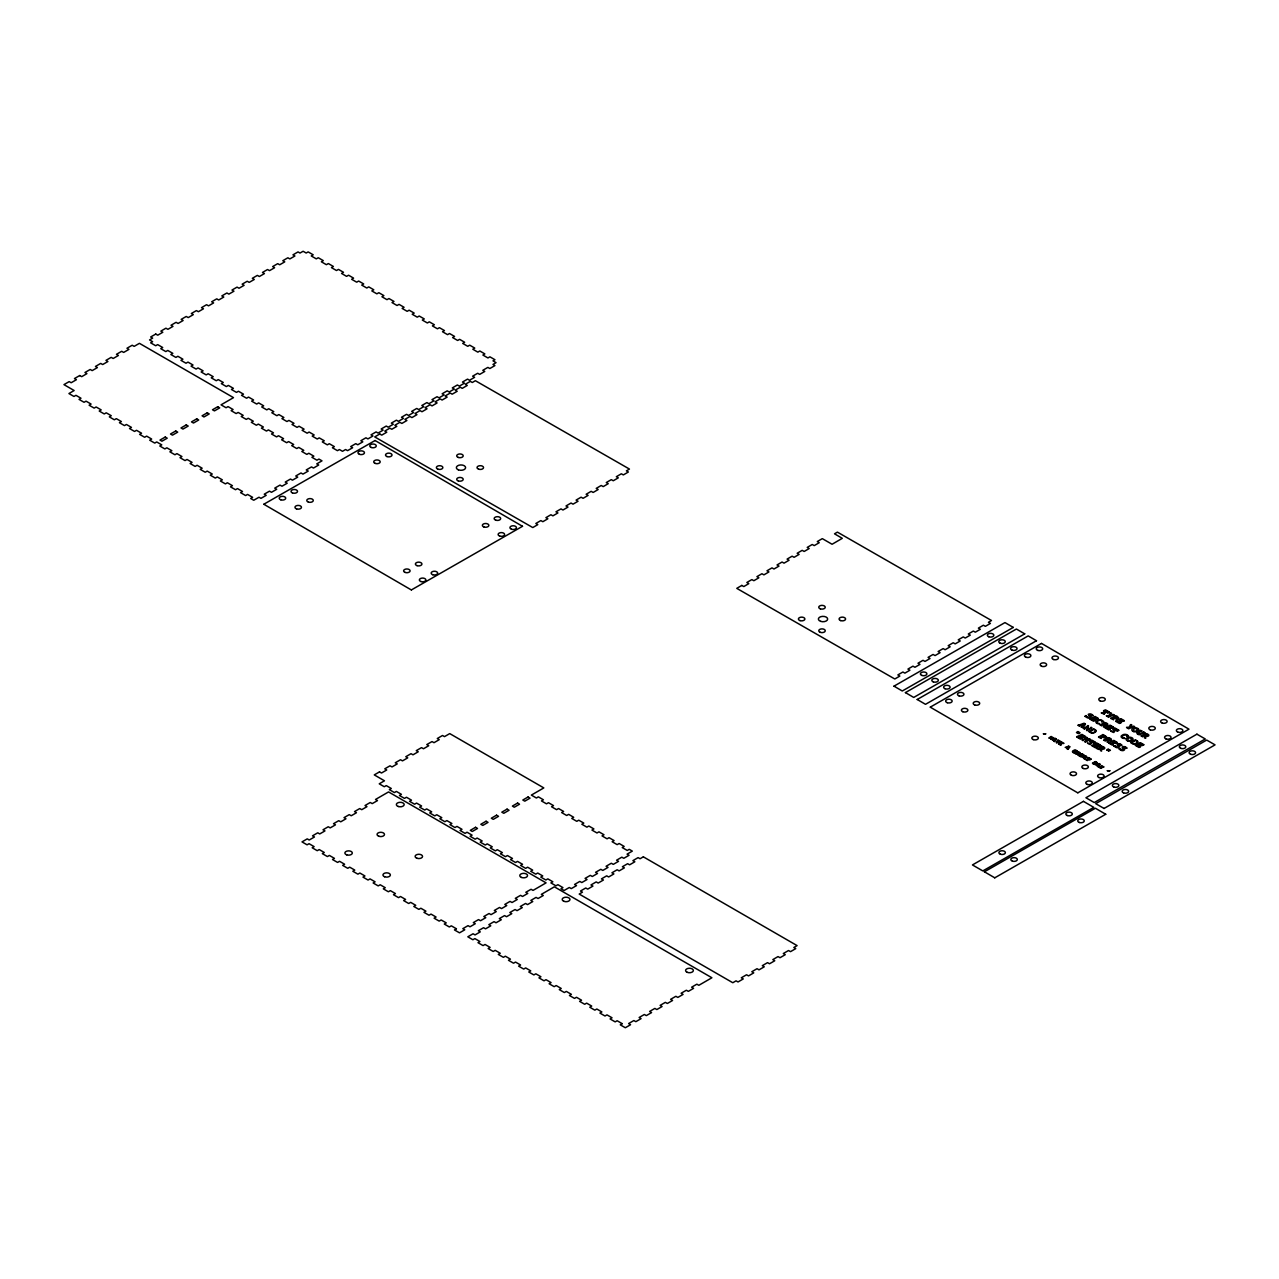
<?xml version="1.0" encoding="UTF-8"?>
<svg xmlns="http://www.w3.org/2000/svg" width="1279" height="1279" viewBox="0 0 1279 1279"><rect width="100%" height="100%" fill="white"/><g stroke="black" fill="none" stroke-linecap="round" stroke-linejoin="round"><path stroke-width="1.5" d="M1091.595 715.76L1093.225 715.473M1103.969 725.129L1103.106 724.314L1101.763 725.864L1099.908 724.921M1056.23 742.667L1057.765 740.237M1100.931 748.95L1100.068 748.071L1099.061 749.302M1107.582 740.381L1106.735 739.486L1105.424 741.037L1103.537 740.093M1144.993 736.192L1144.145 735.297L1142.802 736.848L1140.964 735.889M1087.518 737.839L1085.983 741.165L1088.589 738.91M1077.813 753.923L1077.909 755.154M1103.889 725.433L1103.473 726.92L1104.704 727.223M1100.851 749.19L1100.436 750.661L1101.683 750.965M1107.518 740.621L1107.086 742.092L1108.333 742.396M1144.929 736.416L1144.513 737.903L1145.744 738.207M1078.421 754.034L1078.309 754.946M1104.369 726.808L1104.8 725.609M1101.331 750.565L1101.779 749.35M1107.998 741.996L1108.429 740.781M1145.408 737.791L1145.84 736.592M1110.188 713.186L1109.229 715.329L1107.342 715.824A3.421 1.982 0 0 0 1106.943 715.616L1106.415 715.696M1130.38 724.841L1129.405 726.984L1127.518 727.479A3.421 1.982 0 0 0 1127.135 727.271L1126.591 727.351M1086.59 730.101L1088.173 726.664L1084.816 728.614M1084.976 741.596L1086.558 738.159L1083.201 740.093M1110.939 713.618L1110.156 715.233L1112.97 714.801M1131.116 725.273L1130.332 726.888L1133.146 726.44M1125.504 748.423L1127.119 748.119M1076.454 751.7L1076.231 750.757M1085.455 724.218L1082.993 727.559M1127.151 736.144L1126.783 735.297A2.478 1.423 0 0 0 1126.303 735.057A1.966 1.135 0 0 0 1125.216 734.865A2.414 1.391 0 0 0 1124.273 734.977L1122.322 736.112A2.414 1.391 0 0 0 1122.131 736.672A1.998 1.151 0 0 0 1122.466 737.296L1122.786 737.519A2.798 1.615 0 0 0 1124.017 737.919L1124.513 737.983M1115.704 745.545L1113.817 745.977M1084.928 716.288L1086.031 715.521M1118.821 748.95L1120.692 748.519M1120.452 745.497L1122.083 745.209M1054.855 741.388L1056.342 739.166M1068.189 749.094L1069.788 746.936M1085.008 758.799L1086.622 756.64M1098.581 766.649L1100.068 764.41M1096.519 719.134L1097.43 718.542L1095.24 717.279L1093.865 718.079L1094.936 718.702M1083.393 737.056L1084.304 736.464L1082.13 735.201L1080.739 736.001L1081.81 736.624M1111.659 727.863L1112.57 727.287L1110.38 726.024L1109.005 726.824L1110.076 727.431M1098.533 745.785L1099.444 745.209L1097.27 743.946L1095.879 744.746L1096.95 745.369M1122.418 721.372L1123.33 720.78L1121.155 719.517L1119.764 720.317L1120.836 720.94M1115.272 743.051L1116.199 742.459L1114.009 741.196L1112.634 741.996L1113.705 742.619M1126.927 736.384L1128.558 736.176M1082.769 736.64L1081.794 737.232A3.789 2.19 0 0 1 1081.379 737.455L1080.963 737.423M1120.02 721.42L1120.404 721.772A3.789 2.19 0 0 0 1120.82 721.548L1121.491 721.164M1082.162 738.351L1081.602 738.047A4.029 2.318 0 0 0 1081.203 738.271L1078.421 737.343L1081.315 736.912M1097.302 747.08L1095.607 747.895L1092.074 745.881M1101.827 721.692L1101.539 720.732A2.478 1.423 0 0 0 1101.075 720.493A1.966 1.135 0 0 0 1099.988 720.301A2.414 1.391 0 0 0 1099.045 720.413L1097.078 721.548A2.414 1.391 0 0 0 1096.902 722.091A1.998 1.151 0 0 0 1097.238 722.731L1097.558 722.939A2.798 1.615 0 0 0 1098.789 723.338L1099.285 723.418M1087.454 725.641L1088.269 725.657M1101.683 721.82L1103.313 721.612M1098.309 718.702L1096.599 719.31M1085.279 736.56L1083.457 737.216M1113.513 727.399L1111.739 728.055M1124.273 720.892L1122.466 721.532M1100.388 745.321L1098.613 745.977M1117.079 742.619L1115.336 743.211M1143.81 744.858L1142.131 745.593L1142.85 744.762L1140.66 743.499L1139.285 744.298L1140.356 744.922M1099.061 749.462L1096.822 748.631M1096.135 745.849L1096.519 746.185A3.789 2.19 0 0 0 1096.934 745.977L1097.606 745.593M1113.513 719.709L1110.796 718.478M1101.331 738.479L1098.613 737.248M1101.091 745.913L1103.489 746.856A11.431 6.603 0 0 1 1104.129 747.24L1104.305 747.368A1.95 1.135 0 0 1 1104.305 748.791A1.95 1.135 0 0 1 1101.874 749.062L1101.763 748.95M1140.117 730.245L1142.195 731.044M1089.58 759.646L1090.427 759.087L1087.598 760.302M1077.893 733.363L1079.364 732.339M1109.325 712.259L1107.95 713.106M1095.527 742.507L1094.153 743.355M1118.741 730.405L1117.366 731.268M1108.174 750.837L1109.644 749.83M1102.802 734.514L1106.543 736.752A1.695 0.975 0 0 1 1106.431 737.136L1105.104 737.887A1.679 0.975 0 0 1 1104.464 737.951L1101.635 736.864L1100.372 737.599L1101.411 738.223M1077.973 725.113L1078.773 725.113M1090.523 744.65L1087.598 743.307M1113.801 732.515L1110.811 731.204M1089.772 718.83L1094.376 716.768M1076.646 736.752L1081.251 734.69M1104.912 727.575L1109.501 725.513M1115.672 721.068L1120.276 719.006M1091.786 745.497L1096.391 743.435M1108.541 742.747L1113.13 740.685M1144.833 732.739L1144.018 732.723M1135.192 745.049L1139.781 742.987M1076.438 732.515L1077.909 731.508M1101.347 712.803L1102.85 713.218L1106.543 711.092L1103.425 711.076M1110.716 718.206C1114.329 717.727 1115.016 713.027 1118.725 717.999A1.695 0.975 0 0 1 1118.613 718.366L1117.286 719.134A1.679 0.975 0 0 1 1116.647 719.198L1113.817 718.111L1112.554 718.83L1113.593 719.469M1087.55 743.051L1089.053 743.467L1092.746 741.34L1089.628 741.324M1098.533 736.976L1102.818 734.706M1110.764 730.948L1112.266 731.38L1115.959 729.238L1112.81 729.206M1106.719 750.006L1108.19 748.982M1083.377 728.215L1087.933 726.136M1079.572 753.395L1077.653 752.963L1079.7 752.947M1061.17 743.946L1059.492 744.074L1061.33 744.682M1081.363 755.585L1079.684 755.729L1081.522 756.337M1099.716 723.834L1099.428 723.914A3.229 1.871 0 0 1 1098.741 723.866A3.693 2.126 0 0 1 1096.87 723.306L1096.439 722.987A2.99 1.727 0 0 1 1095.959 722.299L1095.927 722.107A3.405 1.966 0 0 1 1096.231 721.164L1097.958 720.077A3.533 2.03 0 0 1 1099.94 719.805L1100.276 719.821A2.99 1.727 0 0 1 1101.475 720.093L1102.002 720.349A4.333 2.51 0 0 1 1102.882 721.164L1103.521 721.308M1124.88 738.431L1124.609 738.479A3.229 1.871 0 0 1 1123.985 738.431A3.693 2.126 0 0 1 1122.099 737.871L1121.667 737.551A2.99 1.727 0 0 1 1121.187 736.864L1121.155 736.672A3.405 1.966 0 0 1 1121.475 735.729L1123.186 734.658A3.533 2.03 0 0 1 1125.168 734.37L1125.504 734.386A2.99 1.727 0 0 1 1126.703 734.674L1127.247 734.913A4.333 2.51 0 0 1 1128.11 735.729L1128.334 735.697M1107.326 712.771L1108.349 712.131L1107.182 711.46L1104.113 713.954M1093.529 743.019L1094.568 742.38L1093.385 741.708L1090.316 744.202M1116.743 730.933L1117.782 730.293L1116.599 729.606L1113.529 732.1M1090.156 759.742L1091.035 759.198M643.321 856.834L640.076 858.737L638.109 857.617L632.881 860.655L634.848 861.79L629.604 864.828L627.637 863.693L622.393 866.73L624.376 867.865L619.132 870.903L617.165 869.768L611.922 872.806L613.888 873.941L608.66 876.978L606.678 875.843L601.45 878.881L603.416 880.016L598.172 883.054L596.206 881.918L590.962 884.956L592.944 886.091L587.701 889.129L585.734 887.994L580.49 891.031L582.457 892.166L579.195 894.069L732.803 982.736L736.049 980.833L738.015 981.968L743.259 978.931L741.292 977.795L746.552 974.774L748.519 975.909L753.763 972.871L751.796 971.736L757.04 968.699L759.007 969.85L764.266 966.812L762.3 965.677L767.544 962.639L769.51 963.774L774.77 960.753L772.804 959.618L778.048 956.58L780.014 957.715L785.258 954.694L783.292 953.542L788.551 950.521L790.518 951.656L795.762 948.618L793.811 947.499L797.105 945.613L643.401 856.866M207.326 412.781L202.082 415.803L203.969 416.97L209.212 413.932L207.246 412.797M1048.876 737.951L1051.21 736.432M1049.308 738.191L1051.754 738.287L1050.619 738.958M1051.77 736.768L1050.826 737.328L1053.081 737.519M1051.05 739.198L1053.752 737.887M1095.591 718.926L1094.92 719.31A3.789 2.19 0 0 1 1094.504 719.533L1094.041 719.469M1095.064 720.573L1093.593 721.244L1090.06 719.23M1059.06 743.818L1061.522 742.396M1063.025 743.723L1061.954 742.651L1061.746 743.595M1090.827 727.815L1087.582 729.685L1088.525 725.801M1091.419 728.151L1087.214 730.565M1089.356 731.236L1093.049 729.094M1089.996 731.604L1093.689 729.462M1081.954 738.495L1080.435 739.15L1076.934 737.152M1082.626 739.758L1086.319 737.631M1089.804 739.63L1085.647 742.044M1110.716 727.671L1110.06 728.055A3.789 2.19 0 0 1 1109.644 728.279L1109.213 728.231M1120.98 722.811L1119.413 723.45L1115.959 721.468M1110.204 729.318L1108.765 729.989L1105.2 727.959M1074.776 752.915L1075.591 752.516M1075.847 753.507L1078.325 752.068M1079.252 755.473L1081.714 754.05M1083.201 755.361L1082.146 754.306L1081.938 755.249M1114.345 742.843L1113.689 743.227A3.789 2.19 0 0 1 1113.274 743.451L1112.81 743.387M1140.404 730.645L1137.191 732.627A2.254 1.295 0 0 0 1137.159 733.714L1137.575 734.098A3.821 2.206 0 0 0 1138.214 734.434L1138.902 734.642A1.903 1.103 0 0 0 1139.845 734.674L1143.97 732.691M1141.076 731.028L1138.822 732.323A7.178 4.141 0 0 0 1138.294 732.643A1.663 0.959 0 0 0 1138.278 733.874A2.286 1.311 0 0 0 1138.694 734.034L1143.346 732.339M1095.08 761.772L1092.426 763.099M1093.049 763.435L1095.511 762.012M1131.148 742.268L1134.841 740.141M1131.787 742.635L1135.48 740.509M1140.996 745.145L1140.324 745.529A3.789 2.19 0 0 1 1139.925 745.753L1139.493 745.721M1140.484 746.792L1138.997 747.464L1135.48 745.449M263.954 504.166L374.987 440.568M411.486 589.875L522.535 526.277M893.957 686.183L1004.974 622.585L1013.272 627.429M1013.304 627.397L902.287 690.996L893.989 686.152M905.388 692.626L1016.405 629.028L1024.703 633.856M1024.735 633.84L913.718 697.439L905.42 692.578M917.171 699.517L1028.188 635.903L1036.486 640.747M1036.518 640.715L925.5 704.329L917.203 699.469M930.393 707.063L1041.41 643.465M1077.925 792.772L1188.974 729.174L1041.506 643.401M1083.457 801.341L972.44 864.94L982.816 870.919L1093.801 807.369L1083.425 801.357M984.366 871.83L1095.384 808.232L1105.759 814.275M1104.033 808.472L1215.05 744.874L1206.689 740.077L1095.703 803.66L1104.049 808.456M994.71 877.858L1105.727 814.243M1103.665 710.644L1105.472 709.813L1109.325 712.019M1089.884 740.893L1091.69 740.061L1095.543 742.268M1113.098 728.79L1114.904 727.975L1118.757 730.181M1087.31 758.095L1088.237 757.584M1087.694 758.335L1089.228 758.383L1086.335 759.566M1078.677 731.94L1076.854 732.819M1108.957 749.43L1107.166 750.293M1080.131 732.787L1078.373 733.634M1110.412 750.261L1108.621 751.125M1126.495 747.831L1126.559 747.815A4.349 2.51 0 0 0 1125.728 747.08L1125.088 746.808A2.574 1.487 0 0 0 1123.745 746.584L1123.522 746.584A1.791 1.039 0 0 0 1122.562 746.808A2.206 1.279 0 0 0 1122.147 747.08L1123.522 749.526L1122.37 750.118A1.615 0.927 0 0 1 1121.667 750.006L1121.395 749.894A1.95 1.135 0 0 1 1120.404 748.727M1076.774 751.716L1077.206 751.476A3.134 1.807 0 0 0 1077.542 751.269M1092.65 715.153L1092.618 715.169A4.349 2.51 0 0 0 1091.818 714.417L1091.179 714.162A2.574 1.487 0 0 0 1089.836 713.922L1089.612 713.938A1.791 1.039 0 0 0 1088.653 714.162A2.206 1.279 0 0 0 1088.237 714.417L1089.612 716.8L1088.605 717.471A1.615 0.927 0 0 1 1087.758 717.343L1087.358 717.183M1078.852 725.161L1083.345 723.482M1051.977 739.726L1054.871 738.543M1056.662 742.795L1060.675 741.9M1113.609 715.169L1109.037 716.8M1133.786 726.824L1129.213 728.454M1104.017 766.936L1100.979 768.024M1055.111 738.271L1055.175 738.303A3.837 2.222 0 0 1 1055.543 738.495L1056.31 738.942M1068.557 746.041L1068.636 746.073A3.837 2.222 0 0 1 1068.988 746.265L1069.772 746.712M1085.391 755.761L1085.455 755.777A3.837 2.222 0 0 1 1085.807 755.969L1086.59 756.417M1098.837 763.531L1098.917 763.547A3.837 2.222 0 0 1 1099.269 763.739L1100.052 764.187M1100.867 768.391L1099.237 767.448M1102.53 766.057L1101.715 766.984L1103.425 766.585M1053.8 740.813L1054.663 740.541L1052.793 740.221M1067.262 748.583L1068.125 748.311L1066.254 747.991M1084.08 758.287L1084.944 758.015L1083.073 757.696M1097.542 766.057L1098.405 765.785L1096.535 765.466M1145.824 736.192L1146 736.24A1.95 1.135 0 0 0 1148.382 736.017A1.95 1.135 0 0 0 1148.398 734.594L1148.19 734.482A11.431 6.603 0 0 0 1147.551 734.082L1145.281 733.395M1104.784 725.209L1104.944 725.257A1.95 1.135 0 0 0 1107.342 725.033A1.95 1.135 0 0 0 1107.358 723.61L1107.15 723.498A11.431 6.603 0 0 0 1106.511 723.099L1104.241 722.411M1108.413 740.381L1108.573 740.429A1.95 1.135 0 0 0 1110.971 740.221A1.95 1.135 0 0 0 1110.987 738.782L1110.78 738.67A11.431 6.603 0 0 0 1110.14 738.287L1107.87 737.599M1078.405 753.763L1080.052 753.651L1080.052 752.66A6.251 3.613 0 0 0 1079.556 752.356L1078.405 751.684M1079.604 726.248L1080.803 725.161L1082.897 726.376L1081.986 726.968M1075.911 750.597L1075.191 750.469A1.599 0.927 0 0 0 1074.552 750.549L1074.248 750.645A3.134 1.807 0 0 0 1073.641 750.949L1073.609 752.324A2.43 1.407 0 0 0 1074.472 752.612L1074.44 751.86M1059.971 741.069L1061.01 741.644M1076.263 754.178L1075.159 753.571M1065.199 747.384L1068.317 746.312M1082.018 757.104L1085.168 756.049M1095.479 764.858L1098.629 763.819M1058.692 740.749L1056.806 742.428L1059.731 741.356M1054.504 741.628L1053.656 741.149M1067.965 749.398L1067.118 748.918M1084.784 759.118L1083.937 758.639M1098.277 766.888L1097.398 766.409M1121.187 722.491L1120.58 722.395A4.029 2.318 0 0 0 1120.212 722.587L1117.446 721.66L1120.34 721.228M1116.215 746.92L1116.615 747.096A1.615 0.927 0 0 0 1117.334 747.208L1118.47 746.6L1117.095 744.154A2.206 1.279 0 0 1 1117.51 743.898A1.791 1.039 0 0 1 1118.47 743.675L1118.693 743.675A2.574 1.487 0 0 1 1120.036 743.898L1120.644 744.17A4.349 2.51 0 0 1 1121.427 744.922M1086.654 737.152L1085.999 737.423M1110.78 712.851L1111.723 713.394M1113.545 714.449L1114.521 715.073M1120.836 718.654L1124.289 720.653M1130.972 724.506L1131.915 725.049M1133.738 726.104L1134.713 726.728M1143.634 731.812L1144.529 732.339M1145.472 733.522L1141.731 735.681M1101.427 713.074L1104.305 714.066M1108.573 717.199L1106.415 715.936M1128.765 728.854L1126.607 727.591M1094.92 716.416L1098.373 718.414M1110.06 725.145L1113.513 727.143M1135.416 739.79L1137.734 741.308A2.974 1.727 0 0 1 1137.766 742.555L1136.775 743.387A3.757 2.174 0 0 1 1134.265 744.074A2.606 1.503 0 0 1 1132.906 743.85L1132.267 743.595A7.594 4.381 0 0 1 1131.771 743.323M1140.34 742.635L1143.794 744.634M1104.432 722.539L1100.691 724.697M1094.44 718.99L1091.547 719.422L1094.312 720.333A4.029 2.318 0 0 1 1094.664 720.141L1095.288 720.237M1109.58 727.719L1106.687 728.151L1109.453 729.078A4.029 2.318 0 0 1 1109.804 728.886L1110.428 728.982M1139.861 745.209L1136.967 745.641L1139.733 746.552A4.029 2.318 0 0 1 1140.085 746.36L1140.692 746.456M1130.556 742.603L1131.723 743.291M1084.064 723.211L1085.231 723.898M1091.003 727.223L1091.978 727.783M1093.641 728.742L1095.943 730.277A2.766 1.599 0 0 1 1096.167 730.964A2.974 1.727 0 0 1 1095.975 731.508L1094.984 732.339A3.757 2.174 0 0 1 1092.474 733.027A2.606 1.503 0 0 1 1091.115 732.803L1090.651 732.627A7.594 4.381 0 0 1 1089.98 732.275L1088.765 731.556M1113.689 740.333L1117.143 742.332M1108.062 737.711L1104.321 739.87M1113.21 742.907L1110.316 743.339L1113.082 744.25A4.029 2.318 0 0 1 1113.433 744.058L1112.394 745.161L1108.829 743.147M1078.213 725.465L1079.284 726.088M1083.649 728.614L1084.688 729.206M1081.81 734.338L1085.263 736.336M1089.388 738.718L1090.363 739.278M1096.95 743.067L1100.388 745.081M1101.395 746.296L1097.67 748.439M1096.455 745.657L1093.561 746.073L1096.327 747A4.029 2.318 0 0 1 1096.679 746.808L1097.302 746.904M1082.05 740.093L1083.073 740.685M1058.101 739.965L1059.028 740.509M1061.746 742.076L1064 743.371M1081.922 753.731L1084.192 755.026M1088.637 757.6L1091.019 758.975M1095.464 761.549L1096.918 762.444A1.918 1.103 0 0 1 1097.03 763.371L1096.711 763.723A3.437 1.982 0 0 1 1096.279 763.995A2.51 1.455 0 0 1 1094.696 764.394A2.574 1.487 0 0 1 1093.081 763.867A2.062 1.183 0 0 0 1096.119 763.787A2.062 1.183 0 0 0 1096.023 762.076M1074.808 751.652L1075.991 752.34M1099.844 767.368L1101.635 765.545M1058.5 743.946L1060.755 745.257M1078.677 755.601L1080.947 756.896M1085.823 759.71L1087.358 760.605M930.233 707.143L1077.781 792.852M375.067 440.504L522.487 526.293M984.398 871.782L994.742 877.81M263.81 504.246L411.342 589.955M1083.057 727.591L1081.107 727.111M1077.813 753.507L1076.55 753.923M1084.96 716.48L1085.711 716.544A4.253 2.462 0 0 0 1086.622 717.423L1087.742 717.855A2.35 1.359 0 0 0 1088.653 717.967A1.855 1.071 0 0 0 1089.676 717.791L1090.395 717.359A1.599 0.927 0 0 0 1090.587 716.768L1089.468 715.632M1073.177 752.516L1072.745 752.196A2.158 1.247 0 0 1 1072.777 750.949L1073.832 750.325A2.366 1.359 0 0 1 1075.143 750.133A1.998 1.151 0 0 1 1076.183 750.341L1076.534 750.501A2.862 1.647 0 0 1 1077.126 751.045M1123.362 748.279L1124.497 749.43A1.599 0.927 0 0 1 1124.305 750.022L1123.586 750.453A1.855 1.071 0 0 1 1122.546 750.629A2.35 1.359 0 0 1 1121.635 750.517L1120.532 750.07A4.253 2.462 0 0 1 1119.637 749.206M1118.326 745.369L1119.445 746.52A1.599 0.927 0 0 1 1119.253 747.096L1118.533 747.528A1.855 1.071 0 0 1 1117.51 747.719A2.35 1.359 0 0 1 1116.599 747.607L1115.496 747.16A4.253 2.462 0 0 1 1114.585 746.296L1113.817 746.217M1123.042 748.007L1124.849 747.272A1.711 0.991 0 0 1 1125.632 748.439M1089.132 715.345L1090.955 714.609A1.711 0.991 0 0 1 1091.722 715.776M1118.07 745.161L1119.812 744.346A1.711 0.991 0 0 1 1120.58 745.529M1087.39 717.135A1.95 1.135 0 0 1 1086.51 716.064M1136.264 740.589A3.102 1.791 0 0 1 1136.391 743.163A3.102 1.791 0 0 1 1131.931 743.147M1087.006 730.597A1.791 1.039 0 0 1 1086.606 730.373M1094.472 729.558A3.102 1.791 0 0 1 1094.6 732.132A3.102 1.791 0 0 1 1090.14 732.1M1116.247 746.888A1.95 1.135 0 0 1 1115.368 745.801M1085.391 742.076A1.791 1.039 0 0 1 1084.992 741.868M1074.456 753.011A3.245 1.871 0 0 1 1073.209 752.5M1132.139 738.814C1127.375 744.618 1125.664 735.041 1132.139 738.814M1137.862 729.398C1132.746 735.281 1131.627 725.545 1137.862 729.398M1103.793 747.975L1100.611 747.751L1102.274 746.792L1103.793 747.943M1105.584 736.672L1102.178 736.56L1104.081 735.457L1105.584 736.672M1106.831 724.234L1103.649 723.994L1105.312 723.051L1106.831 724.186M1110.46 739.406L1107.278 739.182L1108.941 738.223L1110.46 739.374M1117.766 717.919L1114.361 717.791L1116.263 716.704L1117.766 717.919M1147.871 735.217L1144.689 734.977L1146.352 734.018L1147.871 735.169M1043.44 733.826L1045.918 733.842L1043.456 733.746M1107.358 770.725L1109.836 770.757L1107.358 770.725M1055.767 739.07L1054.903 740.253L1053.784 739.598L1055.767 739.07M1084.528 724.17L1083.233 725.944L1081.554 724.969L1084.528 724.17M1069.212 746.84L1068.349 748.023L1067.23 747.368L1069.212 746.84M1086.031 756.544L1085.184 757.728L1084.048 757.088L1086.031 756.544M1099.492 764.314L1098.629 765.497L1097.51 764.858L1099.492 764.314M379.767 433.997L374.731 436.922L532.767 527.556L537.804 524.63L535.821 523.495L540.857 520.569L542.824 521.704L547.86 518.778L545.893 517.659L550.913 514.734L552.896 515.853L557.932 512.943L555.949 511.808L560.985 508.882L562.952 510.017L567.988 507.092L566.005 505.956L571.042 503.031L573.024 504.166L578.044 501.24L576.078 500.105L581.098 497.179L583.08 498.314L588.116 495.389L586.134 494.254L591.17 491.328L593.136 492.463L598.172 489.537L596.206 488.402L601.226 485.476L603.208 486.612L608.244 483.686L606.262 482.567L611.298 479.641L613.265 480.76L618.301 477.85L616.318 476.715L621.354 473.79L623.337 474.925L628.357 471.999L626.39 470.864L629.46 469.073L475.372 380.71L472.303 382.501L470.32 381.366L465.3 384.292L467.267 385.427L462.247 388.352L460.264 387.217L455.228 390.143L457.211 391.262L452.174 394.188L450.208 393.053L445.172 395.978L447.138 397.114L442.118 400.039L440.136 398.904L435.1 401.83L437.082 402.965L432.046 405.891L430.08 404.756L425.044 407.681L427.026 408.816L421.99 411.742L420.008 410.607L414.988 413.533L416.954 414.668L411.918 417.593L409.951 416.458L404.915 419.384L406.898 420.519L401.862 423.445L399.879 422.31L394.859 425.236L396.826 426.355L391.806 429.28L389.823 428.161L384.787 431.071L386.77 432.206L381.734 435.132L379.767 433.997M741.804 585.43L736.768 588.356L894.804 678.989L899.84 676.063L897.858 674.928L902.894 672.003L904.877 673.138L909.897 670.212L907.93 669.077L912.966 666.151L914.933 667.286L919.969 664.361L917.986 663.225L923.022 660.3L925.005 661.435L930.025 658.509L928.058 657.374L933.078 654.448L935.061 655.583L940.097 652.658L938.115 651.523L943.151 648.597L945.117 649.732L950.153 646.806L948.187 645.687L953.207 642.761L955.189 643.881L960.225 640.971L958.243 639.836L963.279 636.91L965.245 638.045L970.281 635.119L968.299 633.984L973.335 631.059L975.317 632.194L980.338 629.268L978.371 628.133L983.407 625.207L985.374 626.342L990.41 623.417L988.427 622.281L991.497 620.507L837.409 532.128L834.516 533.823L842.285 538.331L832.085 544.262L822.301 538.635L817.281 541.561L819.247 542.696L814.227 545.621L812.245 544.486L807.209 547.412L809.191 548.547L804.155 551.473L802.189 550.338L797.153 553.263L799.119 554.383L794.099 557.308L792.117 556.189L787.081 559.099L789.063 560.234L784.027 563.16L782.061 562.025L777.024 564.95L779.007 566.085L773.971 569.011L771.988 567.876L766.968 570.802L768.935 571.937L763.899 574.863L761.932 573.727L756.896 576.653L758.879 577.788L753.843 580.714L751.86 579.579L746.84 582.505L748.807 583.64L743.786 586.565L741.804 585.43M456.395 928.762L454.429 929.913L459.529 932.839L464.773 929.801L462.806 928.666L468.05 925.644L470.017 926.779L475.276 923.742L473.31 922.607L478.554 919.585L480.52 920.72L485.78 917.682L483.798 916.547L489.058 913.51L491.024 914.645L496.268 911.623L494.302 910.488L499.561 907.45L501.528 908.586L506.772 905.564L504.805 904.429L510.049 901.391L512.032 902.526L517.276 899.489L515.309 898.354L520.553 895.332L522.519 896.467L527.779 893.429L525.813 892.294L531.057 889.273L533.023 890.408L546.085 882.862L388.56 791.925L375.514 799.471L377.481 800.606L372.221 803.628L370.255 802.493L365.011 805.53L366.977 806.665L361.733 809.687L359.751 808.552L354.507 811.589L356.473 812.725L351.229 815.762L349.263 814.627L344.003 817.649L345.969 818.784L340.726 821.821L338.759 820.686L333.499 823.708L335.482 824.843L330.222 827.881L328.255 826.746L323.011 829.783L324.978 830.918L319.718 833.94L317.752 832.805L312.508 835.842L314.474 836.978L309.23 839.999L307.248 838.864L302.004 841.902L307.088 844.827L309.054 843.692L314.138 846.634L312.172 847.769L317.24 850.695L319.222 849.56L324.29 852.501L322.324 853.637L327.408 856.562L329.374 855.427L334.458 858.369L332.492 859.504L337.576 862.43L339.543 861.295L344.627 864.236L342.644 865.371L347.728 868.297L349.695 867.162L354.779 870.104L352.812 871.239L357.896 874.165L359.863 873.029L364.947 875.971L362.98 877.106L368.048 880.032L370.031 878.897L375.099 881.839L373.132 882.974L378.216 885.899L380.183 884.764L385.267 887.706L383.3 888.841L388.384 891.767L390.351 890.632L395.435 893.573L393.468 894.708L398.536 897.634L400.503 896.499L405.587 899.441L403.62 900.576L408.704 903.502L410.671 902.366L415.755 905.308L413.788 906.443L418.872 909.369L420.839 908.234L425.923 911.16L423.941 912.311L429.025 915.236L430.991 914.101L436.075 917.027L434.109 918.178L439.193 921.104L441.159 919.969L446.243 922.894L444.277 924.046L449.345 926.971L451.327 925.836L456.395 928.762M622.218 1023.664L620.251 1024.815L625.335 1027.74L630.579 1024.719L628.613 1023.568L633.856 1020.546L635.839 1021.681L641.083 1018.644L639.116 1017.508L644.36 1014.487L646.327 1015.622L651.587 1012.584L649.62 1011.449L654.864 1008.412L656.83 1009.563L662.09 1006.525L660.108 1005.39L665.368 1002.352L667.334 1003.487L672.578 1000.466L670.612 999.331L675.872 996.293L677.838 997.428L683.082 994.407L681.115 993.255L686.359 990.234L688.342 991.369L693.586 988.331L691.619 987.196L696.863 984.175L698.83 985.31L711.891 977.764L554.367 886.827L541.321 894.373L543.287 895.508L538.043 898.529L536.061 897.394L530.817 900.432L532.783 901.567L527.54 904.605L525.573 903.454L520.313 906.491L522.28 907.626L517.036 910.664L515.069 909.529L509.809 912.551L511.792 913.686L506.532 916.723L504.565 915.588L499.322 918.61L501.288 919.761L496.028 922.783L494.062 921.647L488.818 924.685L490.784 925.82L485.54 928.842L483.558 927.707L478.314 930.744L480.28 931.879L475.037 934.917L473.07 933.766L467.81 936.804L472.894 939.745L474.861 938.594L479.945 941.536L477.978 942.671L483.062 945.597L485.029 944.462L490.113 947.403L488.13 948.538L493.214 951.464L495.181 950.329L500.265 953.271L498.298 954.406L503.382 957.331L505.349 956.196L510.433 959.138L508.466 960.273L513.534 963.199L515.517 962.064L520.585 965.005L518.619 966.141L523.703 969.066L525.669 967.931L530.753 970.873L528.787 972.008L533.871 974.934L535.837 973.799L540.921 976.74L538.939 977.875L544.023 980.801L545.989 979.666L551.073 982.608L549.107 983.743L554.191 986.669L556.157 985.533L561.241 988.475L559.275 989.61L564.359 992.536L566.325 991.401L571.393 994.343L569.427 995.478L574.511 998.403L576.477 997.268L581.561 1000.21L579.595 1001.345L584.679 1004.271L586.645 1003.136L591.729 1006.077L589.763 1007.212L594.831 1010.138L596.813 1009.003L601.881 1011.945L599.915 1013.08L604.999 1016.006L606.965 1014.871L612.049 1017.796L610.083 1018.947L615.167 1021.873L617.133 1020.738L622.218 1023.664M79.698 375.546L74.454 378.568L76.42 379.703L71.16 382.741L69.194 381.606L63.95 384.627L74.15 390.527L68.922 393.548L73.974 396.458L75.941 395.323L80.993 398.233L79.026 399.384L84.062 402.293L86.045 401.158L91.081 404.068L89.114 405.203L94.166 408.113L96.133 406.978L101.185 409.904L99.218 411.039L104.254 413.948L106.237 412.813L111.273 415.723L109.307 416.858L114.359 419.784L116.325 418.649L121.377 421.558L119.411 422.694L124.463 425.603L126.429 424.468L131.465 427.394L129.499 428.529L134.551 431.439L136.517 430.304L141.569 433.213L139.603 434.348L144.655 437.274L146.621 436.123L151.673 439.049L149.691 440.184L154.743 443.094L156.709 441.958L161.762 444.868L159.795 446.003L164.847 448.929L166.814 447.794L171.866 450.704L169.883 451.839L174.935 454.748L176.902 453.613L181.954 456.539L179.987 457.674L185.039 460.584L187.006 459.449L192.058 462.358L190.091 463.494L195.127 466.419L197.094 465.284L202.146 468.194L200.179 469.329L205.232 472.239L207.198 471.104L212.25 474.013L210.284 475.164L215.32 478.074L217.302 476.939L222.338 479.849L220.372 480.984L225.424 483.894L227.39 482.759L232.442 485.684L230.476 486.819L235.512 489.729L237.494 488.594L242.53 491.504L240.564 492.639L245.616 495.565L247.582 494.429L252.634 497.339L250.668 498.474L253.738 500.249L258.998 497.227L260.964 498.362L266.208 495.325L264.241 494.19L269.501 491.152L271.468 492.303L276.712 489.265L274.745 488.13L279.989 485.093L281.972 486.228L287.215 483.206L285.249 482.071L290.493 479.033L292.459 480.169L297.719 477.147L295.753 475.996L300.997 472.974L302.963 474.109L308.223 471.072L306.241 469.937L311.5 466.915L313.467 468.05L318.711 465.012L316.744 463.877L322.004 460.856L318.919 459.065L316.952 460.2L311.9 457.29L313.867 456.155L308.815 453.246L306.848 454.381L301.796 451.455L303.778 450.32L298.726 447.41L296.76 448.545L291.708 445.636L293.674 444.5L288.622 441.575L286.656 442.726L281.604 439.8L283.57 438.665L278.534 435.755L276.568 436.89L271.516 433.981L273.482 432.846L268.43 429.92L266.464 431.055L261.412 428.145L263.378 427.01L258.342 424.1L256.36 425.236L251.323 422.31L253.29 421.175L248.238 418.265L246.271 419.4L241.219 416.49L243.186 415.355L238.15 412.43L236.167 413.565L231.131 410.655L233.098 409.52L228.046 406.61L226.079 407.745L221.043 404.835L233.497 397.641L139.427 343.332L134.167 346.369L132.201 345.234L126.957 348.256L128.923 349.391L123.663 352.428L121.697 351.293L116.453 354.315L118.419 355.466L113.176 358.488L111.193 357.353L105.949 360.39L107.916 361.525L102.672 364.547L100.705 363.412L95.445 366.449L97.412 367.585L92.168 370.622L90.201 369.471L84.942 372.509L86.924 373.644L81.664 376.681L79.698 375.546M155.766 334.059L150.682 336.985L152.665 338.12L149.547 339.926L152.633 341.701L150.65 342.836L155.702 345.746L157.669 344.611L162.721 347.52L160.754 348.671L165.806 351.581L167.773 350.446L172.825 353.356L170.842 354.491L175.894 357.417L177.861 356.265L182.913 359.191L180.947 360.326L185.999 363.236L187.965 362.101L193.017 365.011L191.051 366.146L196.087 369.071L198.053 367.936L203.105 370.846L201.139 371.981L206.191 374.891L208.157 373.756L213.209 376.681L211.243 377.817L216.279 380.726L218.261 379.591L223.297 382.501L221.331 383.636L226.383 386.562L228.349 385.411L233.402 388.336L231.435 389.471L236.471 392.381L238.454 391.246L243.49 394.156L241.523 395.307L246.575 398.217L248.542 397.082L253.594 399.991L251.627 401.126L256.679 404.036L258.646 402.901L263.682 405.827L261.715 406.962L266.767 409.872L268.734 408.736L273.786 411.646L271.819 412.781L276.872 415.707L278.838 414.572L283.89 417.482L281.908 418.617L286.96 421.526L288.926 420.391L293.978 423.301L292.012 424.452L297.064 427.362L299.03 426.227L304.082 429.136L302.1 430.272L307.152 433.197L309.118 432.046L314.17 434.972L312.204 436.107L317.256 439.017L319.222 437.882L324.274 440.791L322.308 441.926L327.344 444.852L329.311 443.717L334.363 446.627L332.396 447.762L337.448 450.672L339.415 449.537L342.5 451.311L345.602 449.521L347.568 450.656L352.652 447.73L350.686 446.595L355.77 443.653L357.736 444.788L362.82 441.863L360.854 440.727L365.938 437.786L367.904 438.921L372.972 435.995L371.006 434.86L376.09 431.918L378.056 433.053L383.14 430.128L381.174 428.993L386.258 426.051L388.224 427.186L393.308 424.26L391.342 423.125L396.41 420.183L398.393 421.319L403.461 418.393L401.494 417.258L406.578 414.316L408.545 415.451L413.629 412.525L411.662 411.39L416.746 408.449L418.713 409.584L423.797 406.658L421.814 405.523L426.898 402.581L428.865 403.716L433.949 400.791L431.982 399.656L437.066 396.714L439.033 397.849L444.117 394.923L442.15 393.788L447.218 390.846L449.201 391.998L454.269 389.056L452.302 387.921L457.386 384.979L459.353 386.13L464.437 383.188L462.47 382.053L467.554 379.112L469.521 380.263L474.605 377.321L472.622 376.186L477.707 373.26L479.673 374.395L484.757 371.454L482.791 370.318L487.875 367.393L489.841 368.528L494.925 365.586L492.959 364.451L496.06 362.66L492.991 360.87L494.957 359.735L489.905 356.825L487.938 357.96L482.886 355.05L484.853 353.915L479.817 350.99L477.834 352.141L472.798 349.215L474.765 348.08L469.713 345.17L467.746 346.305L462.694 343.396L464.661 342.26L459.609 339.335L457.642 340.47L452.606 337.56L454.573 336.425L449.521 333.515L447.554 334.65L442.502 331.725L444.468 330.59L439.416 327.68L437.45 328.815L432.398 325.905L434.38 324.77L429.328 321.844L427.362 322.979L422.31 320.07L424.276 318.935L419.224 316.025L417.258 317.16L412.206 314.25L414.188 313.099L409.136 310.189L407.17 311.325L402.118 308.415L404.084 307.28L399.032 304.37L397.066 305.505L392.013 302.579L393.98 301.444L388.944 298.535L386.977 299.67L381.925 296.76L383.892 295.625L378.84 292.699L376.873 293.834L371.821 290.925L373.788 289.789L368.752 286.88L366.769 288.015L361.733 285.089L363.7 283.954L358.648 281.044L356.681 282.179L351.629 279.27L353.596 278.135L348.559 275.209L346.577 276.36L341.541 273.434L343.507 272.299L338.455 269.389L336.489 270.524L331.437 267.615L333.403 266.48L328.351 263.554L326.385 264.689L321.349 261.779L323.315 260.644L318.263 257.734L316.297 258.87L311.245 255.944L313.211 254.809L308.159 251.899L306.193 253.034L303.123 251.26L300.005 253.05L298.039 251.915L292.955 254.857L294.921 255.992L289.837 258.918L287.871 257.782L282.787 260.724L284.769 261.859L279.685 264.785L277.719 263.65L272.635 266.592L274.601 267.727L269.517 270.652L267.551 269.517L262.467 272.459L264.433 273.594L259.365 276.52L257.383 275.385L252.315 278.31L254.281 279.462L249.197 282.387L247.231 281.252L242.147 284.178L244.113 285.329L239.029 288.255L237.063 287.12L231.979 290.045L233.945 291.196L228.877 294.122L226.911 292.987L221.827 295.913L223.793 297.048L218.709 299.989L216.743 298.854L211.659 301.78L213.625 302.915L208.541 305.857L206.574 304.722L201.49 307.647L203.473 308.783L198.389 311.724L196.422 310.589L191.338 313.515L193.305 314.65L188.221 317.592L186.254 316.457L181.17 319.382L183.137 320.517L178.069 323.459L176.086 322.324L171.018 325.25L172.985 326.385L167.901 329.327L165.934 328.191L160.85 331.117L162.817 332.252L157.733 335.194L155.766 334.059M165.247 437.05L159.987 440.072L161.953 441.207L167.213 438.185L165.247 437.05M175.751 430.991L170.491 434.013L172.457 435.148L177.717 432.126L175.751 430.991M186.238 424.916L180.994 427.953L182.961 429.089L188.205 426.051L186.238 424.916M196.742 418.857L191.498 421.894L193.465 423.029L198.709 419.992L196.742 418.857M217.75 406.738L212.49 409.76L214.456 410.895L219.716 407.873L217.75 406.738M379.527 771.876L374.267 774.898L384.467 780.798L379.239 783.819L384.292 786.729L386.258 785.594L391.31 788.503L389.344 789.639L394.396 792.564L396.362 791.413L401.414 794.339L399.432 795.474L404.484 798.384L406.45 797.249L411.502 800.158L409.536 801.293L414.588 804.219L416.554 803.084L421.606 805.994L419.64 807.129L424.676 810.039L426.642 808.904L431.694 811.829L429.728 812.964L434.78 815.874L436.747 814.739L441.799 817.649L439.832 818.784L444.868 821.71L446.851 820.574L451.887 823.484L449.92 824.619L454.972 827.529L456.939 826.394L461.991 829.304L460.024 830.455L465.06 833.364L467.043 832.229L472.079 835.139L470.112 836.274L475.164 839.184L477.131 838.049L482.183 840.974L480.217 842.11L485.269 845.019L487.235 843.884L492.271 846.794L490.305 847.929L495.357 850.855L497.323 849.72L502.375 852.629L500.409 853.764L505.461 856.674L507.427 855.539L512.479 858.465L510.497 859.6L515.549 862.51L517.515 861.375L522.567 864.284L520.601 865.419L525.653 868.345L527.619 867.194L532.672 870.12L530.689 871.255L535.741 874.165L537.708 873.029L542.76 875.939L540.793 877.074L545.845 880L547.812 878.865L552.864 881.775L550.897 882.91L555.933 885.819L557.9 884.684L562.952 887.61L560.985 888.745L564.071 890.52L569.315 887.482L571.281 888.617L576.541 885.596L574.575 884.46L579.819 881.423L581.785 882.558L587.029 879.536L585.063 878.401L590.322 875.364L592.289 876.499L597.533 873.461L595.566 872.326L600.826 869.304L602.793 870.439L608.037 867.402L606.07 866.267L611.314 863.245L613.28 864.38L618.54 861.343L616.574 860.207L621.818 857.17L623.784 858.305L629.044 855.283L627.062 854.148L632.322 851.111L629.236 849.336L627.27 850.471L622.218 847.561L624.184 846.426L619.148 843.5L617.165 844.636L612.129 841.726L614.096 840.591L609.044 837.681L607.077 838.816L602.025 835.906L603.992 834.755L598.956 831.846L596.973 832.981L591.937 830.071L593.904 828.936L588.852 826.026L586.885 827.161L581.833 824.236L583.8 823.1L578.747 820.191L576.781 821.326L571.745 818.416L573.711 817.281L568.659 814.355L566.693 815.49L561.641 812.581L563.607 811.446L558.555 808.536L556.589 809.671L551.537 806.745L553.519 805.61L548.467 802.7L546.501 803.836L541.449 800.926L543.415 799.791L538.363 796.865L536.397 798.016L531.361 795.09L543.815 787.912L449.744 733.602L444.5 736.624L442.518 735.489L437.274 738.527L439.241 739.662L433.997 742.699L432.03 741.564L426.77 744.586L428.737 745.721L423.493 748.759L421.526 747.623L416.267 750.645L418.249 751.78L412.989 754.818L411.023 753.683L405.779 756.72L407.745 757.855L402.485 760.877L400.519 759.742L395.275 762.78L397.241 763.915L391.998 766.936L390.015 765.801L384.771 768.839L386.738 769.974L381.494 773.012L379.527 771.876M475.564 827.305L470.32 830.343L472.287 831.478L477.531 828.456L475.564 827.305M486.068 821.246L480.824 824.284L482.791 825.419L488.034 822.381L486.068 821.246M496.556 815.187L491.312 818.224L493.278 819.359L498.538 816.322L496.556 815.187M507.076 809.127L501.816 812.165L503.782 813.3L509.042 810.262L507.076 809.127M517.643 803.036L512.399 806.074L514.286 807.225L519.53 804.203L517.563 803.068M528.067 796.993L522.823 800.03L524.79 801.166L530.034 798.144L528.067 796.993M1196.936 734.162L1085.919 797.76L1094.264 802.557L1205.282 738.974L1196.904 734.178M458.378 469.841A4.636 2.686 0 0 0 465.604 467.81A4.636 2.686 0 0 0 458.953 465.204A4.636 2.686 0 0 0 458.378 469.841M478.666 469.201A3.245 1.871 0 0 0 483.542 467.57A3.245 1.871 0 0 0 478.666 465.94A3.245 1.871 0 0 0 478.666 469.201M458.33 457.45A3.245 1.871 0 0 0 463.206 455.82A3.245 1.871 0 0 0 458.33 454.205A3.245 1.871 0 0 0 458.33 457.45M458.33 480.936A3.245 1.871 0 0 0 463.206 479.321A3.245 1.871 0 0 0 458.33 477.691A3.245 1.871 0 0 0 458.33 480.936M437.786 469.121A3.245 1.871 0 0 0 442.854 467.698A3.245 1.871 0 0 0 438.185 465.892A3.245 1.871 0 0 0 437.786 469.121M292.459 492.927A3.245 1.871 0 0 0 297.511 491.504A3.245 1.871 0 0 0 292.859 489.681A3.245 1.871 0 0 0 292.459 492.927M308.399 502.087A3.245 1.871 0 0 0 313.275 500.473A3.245 1.871 0 0 0 308.399 498.842A3.245 1.871 0 0 0 308.399 502.087M280.836 499.817A3.245 1.871 0 0 0 285.713 498.202A3.245 1.871 0 0 0 280.836 496.572A3.245 1.871 0 0 0 280.836 499.817M296.584 508.914A3.245 1.871 0 0 0 301.46 507.283A3.245 1.871 0 0 0 296.584 505.669A3.245 1.871 0 0 0 296.584 508.914M417.05 565.654A3.245 1.871 0 0 0 421.926 564.023A3.245 1.871 0 0 0 417.05 562.392A3.245 1.871 0 0 0 417.05 565.654M432.798 574.735A3.245 1.871 0 0 0 437.674 573.12A3.245 1.871 0 0 0 432.798 571.489A3.245 1.871 0 0 0 432.798 574.735M405.043 572.4A3.245 1.871 0 0 0 410.095 570.978A3.245 1.871 0 0 0 405.443 569.155A3.245 1.871 0 0 0 405.043 572.4M420.983 581.561A3.245 1.871 0 0 0 425.859 579.931A3.245 1.871 0 0 0 420.983 578.316A3.245 1.871 0 0 0 420.983 581.561M499.737 536.093A3.245 1.871 0 0 0 504.613 534.462A3.245 1.871 0 0 0 499.737 532.847A3.245 1.871 0 0 0 499.737 536.093M483.99 526.996A3.245 1.871 0 0 0 488.866 525.381A3.245 1.871 0 0 0 483.99 523.75A3.245 1.871 0 0 0 483.99 526.996M511.552 529.266A3.245 1.871 0 0 0 516.428 527.651A3.245 1.871 0 0 0 511.552 526.021A3.245 1.871 0 0 0 511.552 529.266M495.804 520.185A3.245 1.871 0 0 0 500.681 518.555A3.245 1.871 0 0 0 495.804 516.924A3.245 1.871 0 0 0 495.804 520.185M375.147 463.382A3.245 1.871 0 0 0 380.199 461.959A3.245 1.871 0 0 0 375.546 460.136A3.245 1.871 0 0 0 375.147 463.382M359.399 454.285A3.245 1.871 0 0 0 364.451 452.862A3.245 1.871 0 0 0 359.799 451.039A3.245 1.871 0 0 0 359.399 454.285M386.961 456.555A3.245 1.871 0 0 0 392.013 455.132A3.245 1.871 0 0 0 387.361 453.31A3.245 1.871 0 0 0 386.961 456.555M371.214 447.458A3.245 1.871 0 0 0 376.266 446.035A3.245 1.871 0 0 0 371.613 444.213A3.245 1.871 0 0 0 371.214 447.458M1037.845 650.419A3.245 1.871 0 0 0 1042.705 648.805A3.245 1.871 0 0 0 1037.845 647.174A3.245 1.871 0 0 0 1037.845 650.419M1053.592 659.516A3.245 1.871 0 0 0 1058.468 657.902A3.245 1.871 0 0 0 1053.592 656.271A3.245 1.871 0 0 0 1053.592 659.516M1025.822 657.182A3.245 1.871 0 0 0 1030.89 655.759A3.245 1.871 0 0 0 1026.238 653.937A3.245 1.871 0 0 0 1025.822 657.182M1041.586 666.263A3.245 1.871 0 0 0 1046.638 664.856A3.245 1.871 0 0 0 1041.985 663.034A3.245 1.871 0 0 0 1041.586 666.263M1162.243 723.067A3.245 1.871 0 0 0 1167.119 721.452A3.245 1.871 0 0 0 1162.243 719.821A3.245 1.871 0 0 0 1162.243 723.067M1177.799 732.1A3.245 1.871 0 0 0 1182.851 730.677A3.245 1.871 0 0 0 1178.199 728.854A3.245 1.871 0 0 0 1177.799 732.1M1150.237 729.829A3.245 1.871 0 0 0 1155.289 728.406A3.245 1.871 0 0 0 1150.636 726.584A3.245 1.871 0 0 0 1150.237 729.829M1165.984 738.91A3.245 1.871 0 0 0 1171.036 737.503A3.245 1.871 0 0 0 1166.384 735.681A3.245 1.871 0 0 0 1165.984 738.91M1087.422 784.459A3.245 1.871 0 0 0 1092.298 782.828A3.245 1.871 0 0 0 1087.422 781.213A3.245 1.871 0 0 0 1087.422 784.459M1071.482 775.298A3.245 1.871 0 0 0 1076.534 773.875A3.245 1.871 0 0 0 1071.882 772.052A3.245 1.871 0 0 0 1071.482 775.298M1099.045 777.568A3.245 1.871 0 0 0 1104.097 776.145A3.245 1.871 0 0 0 1099.444 774.323A3.245 1.871 0 0 0 1099.045 777.568M1083.281 768.471A3.245 1.871 0 0 0 1088.349 767.048A3.245 1.871 0 0 0 1083.697 765.226A3.245 1.871 0 0 0 1083.281 768.471M962.831 711.732A3.245 1.871 0 0 0 967.883 710.325A3.245 1.871 0 0 0 963.231 708.502A3.245 1.871 0 0 0 962.831 711.732M947.275 702.715A3.245 1.871 0 0 0 952.152 701.084A3.245 1.871 0 0 0 947.275 699.469A3.245 1.871 0 0 0 947.275 702.715M974.646 704.921A3.245 1.871 0 0 0 979.698 703.498A3.245 1.871 0 0 0 975.046 701.675A3.245 1.871 0 0 0 974.646 704.921M959.09 695.888A3.245 1.871 0 0 0 963.95 694.273A3.245 1.871 0 0 0 959.09 692.642A3.245 1.871 0 0 0 959.09 695.888M800.03 620.619A3.245 1.871 0 0 0 804.891 618.988A3.245 1.871 0 0 0 800.03 617.373A3.245 1.871 0 0 0 800.03 620.619M820.175 632.29A3.245 1.871 0 0 0 825.243 630.883A3.245 1.871 0 0 0 820.574 629.06A3.245 1.871 0 0 0 820.175 632.29M820.367 608.868A3.245 1.871 0 0 0 825.243 607.253A3.245 1.871 0 0 0 820.367 605.622A3.245 1.871 0 0 0 820.367 608.868M840.527 620.555A3.245 1.871 0 0 0 845.579 619.132A3.245 1.871 0 0 0 840.927 617.309A3.245 1.871 0 0 0 840.527 620.555M820.702 621.37A4.636 2.686 0 0 0 827.657 619.036A4.636 2.686 0 0 0 820.702 616.718A4.636 2.686 0 0 0 820.702 621.37M1033.272 739.598A3.245 1.871 0 0 0 1038.34 738.175A3.245 1.871 0 0 0 1033.688 736.352A3.245 1.871 0 0 0 1033.272 739.598M1000.21 643.209A3.245 1.871 0 0 0 1005.262 641.786A3.245 1.871 0 0 0 1000.61 639.964A3.245 1.871 0 0 0 1000.21 643.209M933.254 681.851A3.245 1.871 0 0 0 938.322 680.428A3.245 1.871 0 0 0 933.67 678.605A3.245 1.871 0 0 0 933.254 681.851M945.053 688.741A3.245 1.871 0 0 0 950.105 687.319A3.245 1.871 0 0 0 945.453 685.496A3.245 1.871 0 0 0 945.053 688.741M1011.993 650.1A3.245 1.871 0 0 0 1017.045 648.677A3.245 1.871 0 0 0 1012.392 646.854A3.245 1.871 0 0 0 1011.993 650.1M921.839 675.424A3.245 1.871 0 0 0 926.891 674.001A3.245 1.871 0 0 0 922.239 672.178A3.245 1.871 0 0 0 921.839 675.424M988.779 636.766A3.245 1.871 0 0 0 993.831 635.359A3.245 1.871 0 0 0 989.179 633.537A3.245 1.871 0 0 0 988.779 636.766M1113.801 787.001A3.245 1.871 0 0 0 1118.853 785.578A3.245 1.871 0 0 0 1114.201 783.755A3.245 1.871 0 0 0 1113.801 787.001M1180.741 748.343A3.245 1.871 0 0 0 1185.793 746.936A3.245 1.871 0 0 0 1181.141 745.113A3.245 1.871 0 0 0 1180.741 748.343M1123.57 792.884A3.245 1.871 0 0 0 1128.638 791.477A3.245 1.871 0 0 0 1123.969 789.655A3.245 1.871 0 0 0 1123.57 792.884M1190.717 754.306A3.245 1.871 0 0 0 1195.577 752.692A3.245 1.871 0 0 0 1190.717 751.061A3.245 1.871 0 0 0 1190.717 754.306M1000.322 854.18A3.245 1.871 0 0 0 1005.374 852.757A3.245 1.871 0 0 0 1000.722 850.935A3.245 1.871 0 0 0 1000.322 854.18M1067.262 815.522A3.245 1.871 0 0 0 1072.314 814.115A3.245 1.871 0 0 0 1067.661 812.293A3.245 1.871 0 0 0 1067.262 815.522M1079.38 822.493A3.245 1.871 0 0 0 1084.256 820.862A3.245 1.871 0 0 0 1079.38 819.231A3.245 1.871 0 0 0 1079.38 822.493M1012.44 861.135A3.245 1.871 0 0 0 1017.317 859.504A3.245 1.871 0 0 0 1012.44 857.889A3.245 1.871 0 0 0 1012.44 861.135M687.287 972.344A3.885 2.238 0 0 0 693.346 970.649A3.885 2.238 0 0 0 687.766 968.475A3.885 2.238 0 0 0 687.287 972.344M563.895 901.311A3.885 2.238 0 0 0 569.954 899.617A3.885 2.238 0 0 0 564.375 897.442A3.885 2.238 0 0 0 563.895 901.311M521.48 877.442A3.885 2.238 0 0 0 527.54 875.747A3.885 2.238 0 0 0 521.96 873.573A3.885 2.238 0 0 0 521.48 877.442M398.329 806.505A3.885 2.238 0 0 0 404.164 804.555A3.885 2.238 0 0 0 398.329 802.604A3.885 2.238 0 0 0 398.329 806.505M346.753 854.868A3.709 2.142 0 0 0 352.317 852.997A3.709 2.142 0 0 0 346.753 851.143A3.709 2.142 0 0 0 346.753 854.868M384.595 876.754A3.709 2.142 0 0 0 390.367 875.14A3.709 2.142 0 0 0 385.043 873.045A3.709 2.142 0 0 0 384.595 876.754M378.904 836.29A3.709 2.142 0 0 0 384.483 834.436A3.709 2.142 0 0 0 378.904 832.581A3.709 2.142 0 0 0 378.904 836.29M416.97 858.273A3.709 2.142 0 0 0 422.55 856.418A3.709 2.142 0 0 0 416.97 854.564A3.709 2.142 0 0 0 416.97 858.273M1100.228 700.956A3.245 1.871 0 0 0 1105.28 699.533A3.245 1.871 0 0 0 1100.627 697.71A3.245 1.871 0 0 0 1100.228 700.956M1133.466 731.54A3.517 2.03 0 0 0 1138.806 729.861A3.517 2.03 0 0 0 1133.626 728.039A3.517 2.03 0 0 0 1133.466 731.54M1127.742 740.957A3.517 2.03 0 0 0 1133.082 739.278A3.517 2.03 0 0 0 1127.902 737.439A3.517 2.03 0 0 0 1127.742 740.957"/></g></svg>
